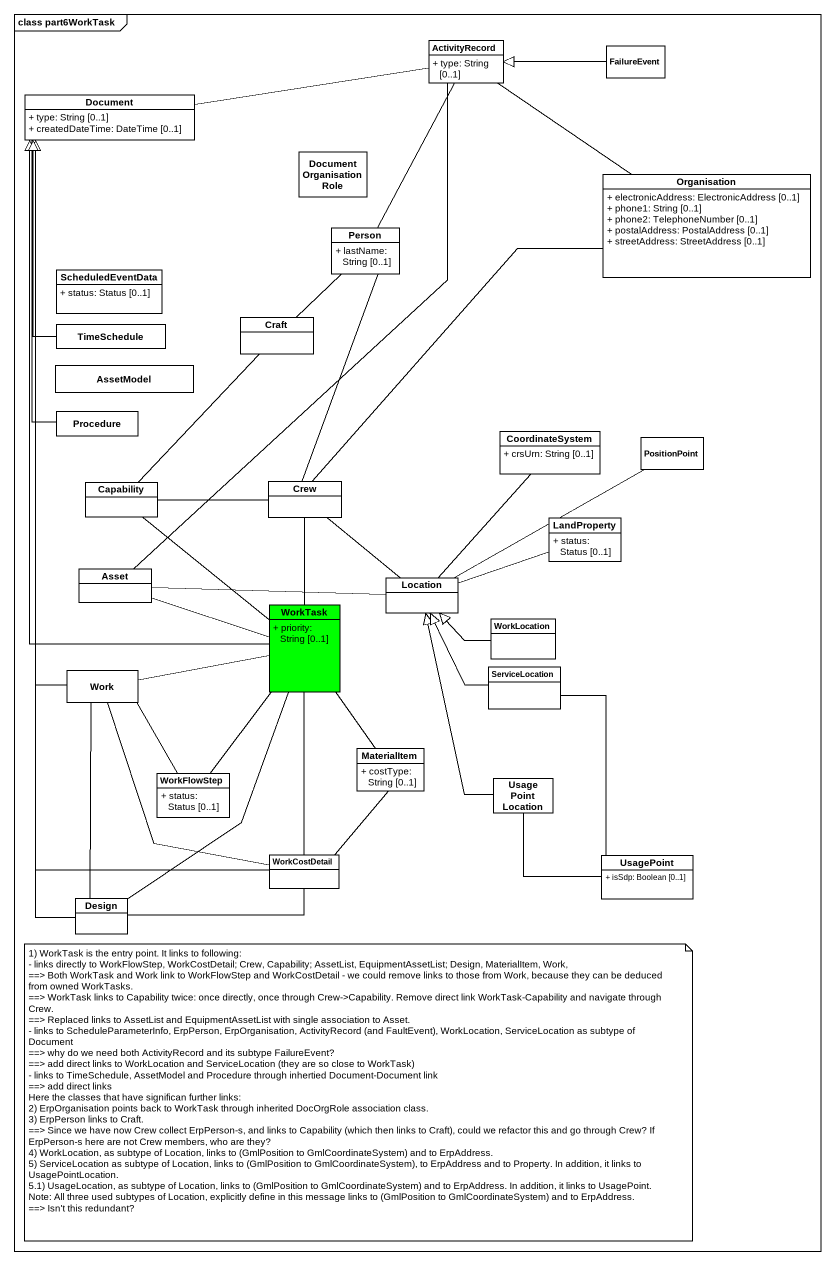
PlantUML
@startuml
mainframe class part6WorkTask
hide circle
hide empty members
skinparam classAttributeIconSize 0
class ActivityRecord {
  + type: String [0..1]
}
class FailureEvent
class Document {
  + type: String [0..1]
  + createdDateTime: DateTime [0..1]
}
class DocumentOrganisationRole
class Organisation {
  + electronicAddress: ElectronicAddress [0..1]
  + phone1: String [0..1]
  + phone2: TelephoneNumber [0..1]
  + postalAddress: PostalAddress [0..1]
  + streetAddress: StreetAddress [0..1]
}
class "Person" as Person_ {
  + lastName: String [0..1]
}
class ScheduledEventData {
  + status: Status [0..1]
}
class TimeSchedule
class Craft
class AssetModel
class Procedure
class CoordinateSystem {
  + crsUrn: String [0..1]
}
class PositionPoint
class Capability
class Crew
class LandProperty {
  + status: Status [0..1]
}
class Asset
class Location
class WorkTask #00FF00 {
  + priority: String [0..1]
}
class WorkLocation
class Work
class ServiceLocation
class MaterialItem {
  + costType: String [0..1]
}
class WorkFlowStep {
  + status: Status [0..1]
}
class UsagePointLocation
class WorkCostDetail
class UsagePoint {
  + isSdp: Boolean [0..1]
}
class Design
FailureEvent -left-|> ActivityRecord
Document -right- ActivityRecord
Organisation -up- ActivityRecord
Person_ -up- ActivityRecord
TimeSchedule -up-|> Document
Craft -up- Person_
Procedure -up-|> Document
Capability -up- Craft
Capability -right- Crew
Capability -- WorkTask
Crew -up- Organisation
Crew -up- Person_
Crew -- Location
LandProperty -left- Location
Asset -up- ActivityRecord
Asset -right- Location
Asset -right- WorkTask
Location -up- CoordinateSystem
Location -right- PositionPoint
WorkTask -up-|> Document
WorkTask -up- Crew
WorkTask -- MaterialItem
WorkLocation -left-|> Location
Work -up-|> Document
Work -right- WorkTask
ServiceLocation -up-|> Location
ServiceLocation -- UsagePoint
MaterialItem -- WorkCostDetail
WorkFlowStep -up- WorkTask
WorkFlowStep -up- Work
UsagePointLocation -up-|> Location
UsagePointLocation -- UsagePoint
WorkCostDetail -up-|> Document
WorkCostDetail -up- WorkTask
WorkCostDetail -up- Work
Design -up-|> Document
Design -up- WorkTask
Design -up- Work
Design -right- WorkCostDetail
note as N1
  1) WorkTask is the entry point. It links to following:
  - links directly to WorkFlowStep, WorkCostDetail; Crew, Capability; AssetList, EquipmentAssetList; Design, MaterialItem, Work,
  ~==> Both WorkTask and Work link to WorkFlowStep and WorkCostDetail - we could remove links to those from Work, because they can be deduced from owned WorkTasks.
  ~==> WorkTask links to Capability twice: once directly, once through Crew->Capability. Remove direct link WorkTask-Capability and navigate through Crew.
  ~==> Replaced links to AssetList and EquipmentAssetList with single association to Asset.
  - links to ScheduleParameterInfo, ErpPerson, ErpOrganisation, ActivityRecord (and FaultEvent), WorkLocation, ServiceLocation as subtype of Document
  ~==> why do we need both ActivityRecord and its subtype FailureEvent?
  ~==> add direct links to WorkLocation and ServiceLocation (they are so close to WorkTask)
  - links to TimeSchedule, AssetModel and Procedure through inhertied Document-Document link
  ~==> add direct links
  Here the classes that have significan further links:
  2) ErpOrganisation points back to WorkTask through inherited DocOrgRole association class.
  3) ErpPerson links to Craft.
  ~==> Since we have now Crew collect ErpPerson-s, and links to Capability (which then links to Craft), could we refactor this and go through Crew? If ErpPerson-s here are not Crew members, who are they?
  4) WorkLocation, as subtype of Location, links to (GmlPosition to GmlCoordinateSystem) and to ErpAddress.
  5) ServiceLocation as subtype of Location, links to (GmlPosition to GmlCoordinateSystem), to ErpAddress and to Property. In addition, it links to UsagePointLocation.
  5.1) UsageLocation, as subtype of Location, links to (GmlPosition to GmlCoordinateSystem) and to ErpAddress. In addition, it links to UsagePoint.
  Note: All three used subtypes of Location, explicitly define in this message links to (GmlPosition to GmlCoordinateSystem) and to ErpAddress.
  ~==> Isn't this redundant?
end note
@enduml
